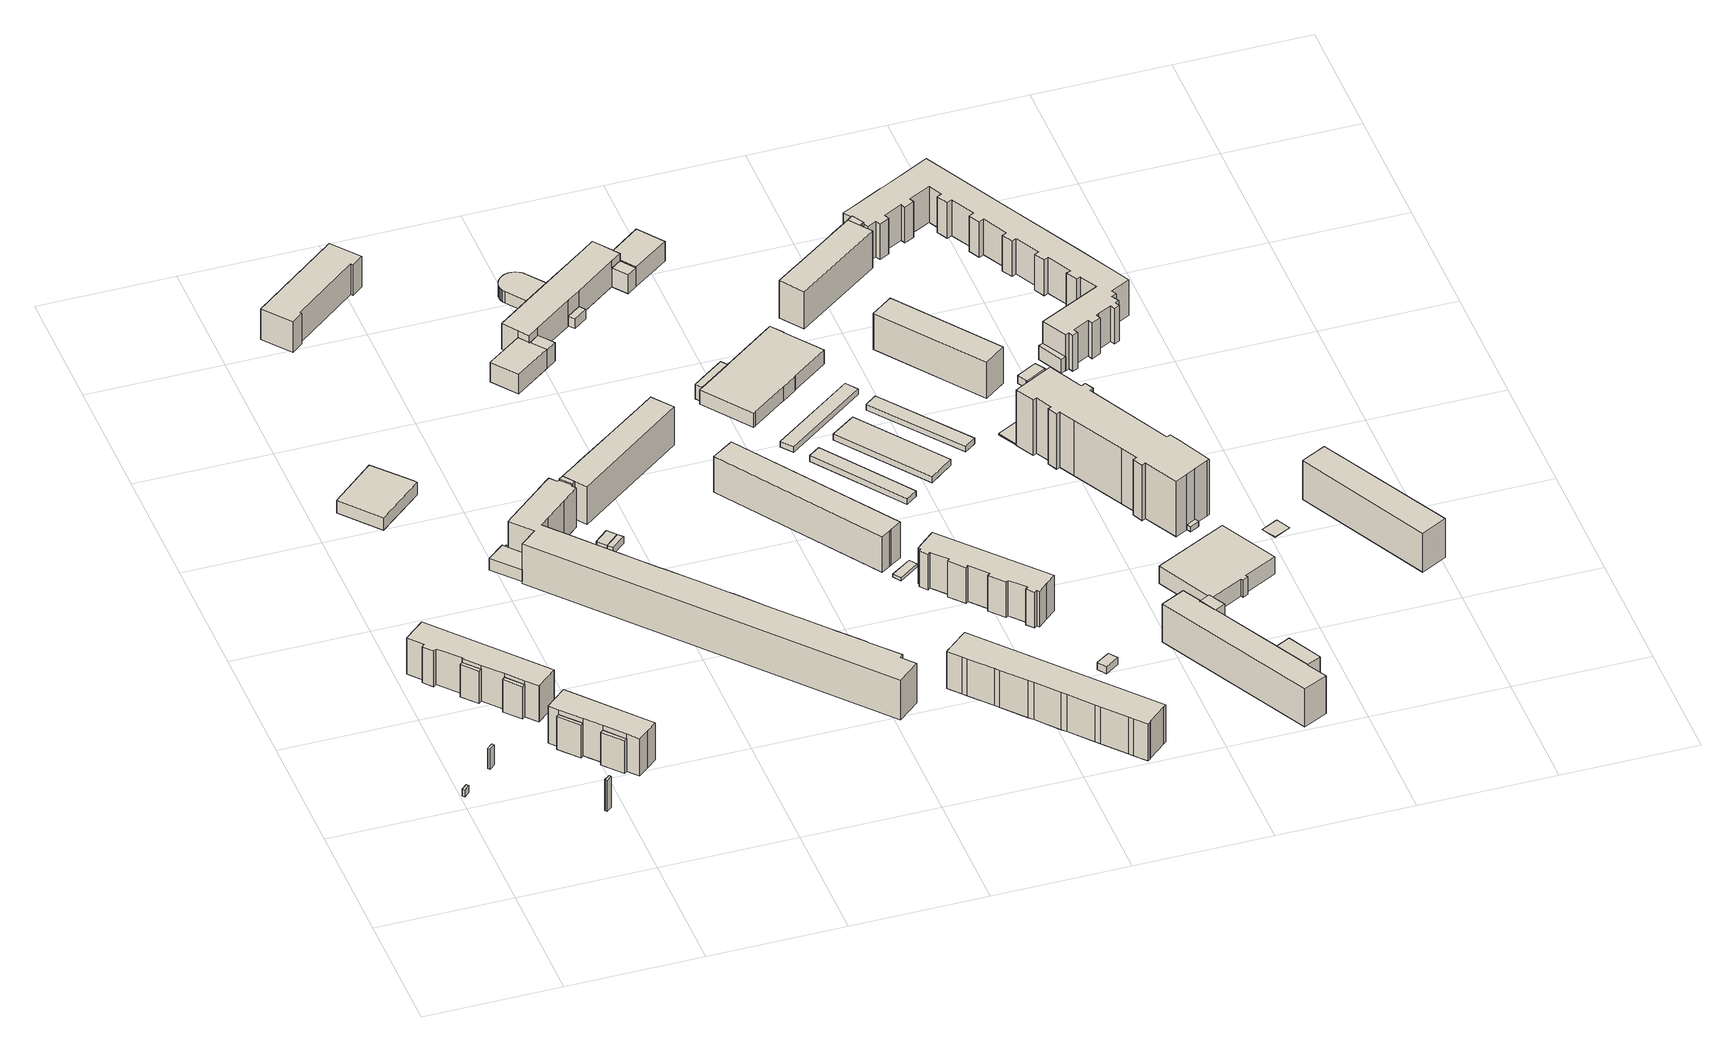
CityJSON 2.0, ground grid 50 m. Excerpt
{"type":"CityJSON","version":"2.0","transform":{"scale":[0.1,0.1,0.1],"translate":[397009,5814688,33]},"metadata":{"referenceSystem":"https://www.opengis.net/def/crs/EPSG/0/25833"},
"CityObjects":{
"building1":{"type":"Building","attributes":{"Gemeindeschluessel":"11000009","BezugspunktDach":"2200","function":"51009_1610","measuredHeight":3,"storeysAboveGround":0},"address":[{"country":"Germany","locality":"Berlin"}],"geometry":[{"type":"Solid","lod":"1","boundaries":[[[[0,1,2,3]],[[4,5,6,7]],[[4,7,3,2]],[[5,4,2,1]],[[6,5,1,0]],[[7,6,0,3]]]]}]},
"building2":{"type":"Building","attributes":{"Gemeindeschluessel":"11000009","BezugspunktDach":"2200","function":"51009_1610","measuredHeight":8.53,"storeysAboveGround":0},"address":[{"country":"Germany","locality":"Berlin"}],"geometry":[{"type":"Solid","lod":"1","boundaries":[[[[8,9,10,11]],[[12,13,14,15]],[[12,15,11,10]],[[13,12,10,9]],[[14,13,9,8]],[[15,14,8,11]]]]}]},
"building3":{"type":"Building","attributes":{"Gemeindeschluessel":"11000009","BezugspunktDach":"2200","function":"51009_1610","measuredHeight":13.07,"storeysAboveGround":0},"address":[{"country":"Germany","locality":"Berlin"}],"geometry":[{"type":"Solid","lod":"1","boundaries":[[[[16,17,18,19]],[[20,21,22,23]],[[20,23,19,18]],[[21,20,18,17]],[[22,21,17,16]],[[23,22,16,19]]]]}]},
"building4":{"type":"Building","attributes":{"Gemeindeschluessel":"11000009","function":"31001_1010"},"address":[{"country":"Germany","locality":"Berlin","thoroughfareNumber":"150, 152, 154","thoroughfareName":"Köpenicker Landstraße"}],"children":["building4-1","building4-2","building4-3"]},
"building4-1":{"type":"BuildingPart","attributes":{"BezugspunktDach":"2200","measuredHeight":17.78,"storeysAboveGround":4},"parents":["building4"],"geometry":[{"type":"MultiSurface","lod":"1","boundaries":[[[24,25,26,27,28,29,30,31,32,33,34,35,36,37]],[[38,39,40,41,42,43,44,45,46,47,48,49,50,51]],[[38,51,37,36]],[[39,38,36,35]],[[40,39,35,34]],[[41,40,34,33]],[[42,41,33,32]],[[52,53,42,32,31]],[[44,43,31,30]],[[54,55,44,30,29]],[[46,45,29,28]],[[47,46,28,27]],[[48,47,27,26]],[[49,48,26,25]],[[50,49,25,24]],[[51,50,24,37]],[[43,42,53,52]],[[56,45,44,55,54]]]}]},
"building4-2":{"type":"BuildingPart","attributes":{"BezugspunktDach":"2200","measuredHeight":13.65,"storeysAboveGround":4},"parents":["building4"],"geometry":[{"type":"MultiSurface","lod":"1","boundaries":[[[57,55,54,58]],[[45,44,59,60]],[[45,60,58,54]],[[59,44,55,57]],[[60,59,57,58]],[[44,45,54,55,61]]]}]},
"building4-3":{"type":"BuildingPart","attributes":{"BezugspunktDach":"2200","measuredHeight":13.78,"storeysAboveGround":4},"parents":["building4"],"geometry":[{"type":"Solid","lod":"1","boundaries":[[[[62,53,52,63]],[[43,42,64,65]],[[43,65,63,52]],[[64,42,53,62]],[[65,64,62,63]],[[42,43,52,53]]]]}]},
"building5":{"type":"Building","attributes":{"Gemeindeschluessel":"11000009","function":"31001_1010"},"address":[{"country":"Germany","locality":"Berlin","thoroughfareNumber":"156, 158","thoroughfareName":"Köpenicker Landstraße"}],"children":["building5-1","building5-2","building5-3"]},
"building5-1":{"type":"BuildingPart","attributes":{"BezugspunktDach":"2200","measuredHeight":17.79,"storeysAboveGround":4},"parents":["building5"],"geometry":[{"type":"Solid","lod":"1","boundaries":[[[[66,67,68,69,70,71,72,73,74]],[[75,76,77,78,79,80,81,82,83]],[[75,83,74,73]],[[76,75,73,72]],[[77,76,72,71]],[[78,77,71,70]],[[79,78,70,69]],[[80,84,85,79,69,68]],[[81,80,68,67]],[[82,86,87,81,67,66]],[[83,82,66,74]],[[79,85,84,80]],[[81,87,86,82]]]]}]},
"building5-2":{"type":"BuildingPart","attributes":{"BezugspunktDach":"2200","measuredHeight":13.88,"storeysAboveGround":4},"parents":["building5"],"geometry":[{"type":"Solid","lod":"1","boundaries":[[[[88,85,84,89]],[[80,79,90,91]],[[80,91,89,84]],[[90,79,85,88]],[[91,90,88,89]],[[79,80,84,85]]]]}]},
"building5-3":{"type":"BuildingPart","attributes":{"BezugspunktDach":"2200","measuredHeight":13.88,"storeysAboveGround":4},"parents":["building5"],"geometry":[{"type":"Solid","lod":"1","boundaries":[[[[92,87,86,93]],[[82,81,94,95]],[[82,95,93,86]],[[94,81,87,92]],[[95,94,92,93]],[[81,82,86,87]]]]}]},
"building6":{"type":"Building","attributes":{"Gemeindeschluessel":"11000009","BezugspunktDach":"2200","function":"31001_2050","measuredHeight":5.26,"storeysAboveGround":1},"address":[{"country":"Germany","locality":"Berlin","thoroughfareNumber":"14","thoroughfareName":"Eichbuschallee"},{"country":"Germany","locality":"Berlin","thoroughfareNumber":"149","thoroughfareName":"Köpenicker Landstraße"}],"geometry":[{"type":"Solid","lod":"1","boundaries":[[[[96,97,98,99,100]],[[101,102,103,104,105]],[[101,105,100,99]],[[102,101,99,98]],[[103,102,98,97]],[[104,103,97,96]],[[105,104,96,100]]]]}]},
"building7":{"type":"Building","attributes":{"Gemeindeschluessel":"11000009","BezugspunktDach":"2200","function":"31001_2000","measuredHeight":4.85,"storeysAboveGround":1},"address":[{"country":"Germany","locality":"Berlin","thoroughfareNumber":"151","thoroughfareName":"Köpenicker Landstraße"}],"geometry":[{"type":"Solid","lod":"1","boundaries":[[[[106,107,108,109,110]],[[111,112,113,114,115]],[[111,115,110,109]],[[112,111,109,108]],[[113,112,108,107]],[[114,113,107,106]],[[115,114,106,110]]]]}]},
"building8":{"type":"Building","attributes":{"Gemeindeschluessel":"11000009","BezugspunktDach":"2200","function":"51009_1610","measuredHeight":2.7,"storeysAboveGround":0},"address":[{"country":"Germany","locality":"Berlin"}],"geometry":[{"type":"Solid","lod":"1","boundaries":[[[[116,117,118,119,120]],[[121,122,123,124,125]],[[121,125,120,119]],[[122,121,119,118]],[[123,122,118,117]],[[124,123,117,116]],[[125,124,116,120]]]]}]},
"building9":{"type":"Building","attributes":{"Gemeindeschluessel":"11000009","BezugspunktDach":"2200","function":"31001_1010","measuredHeight":12.99,"storeysAboveGround":4},"address":[{"country":"Germany","locality":"Berlin","thoroughfareNumber":"2, 4","thoroughfareName":"Platanenweg"}],"geometry":[{"type":"Solid","lod":"1","boundaries":[[[[126,127,128,129,130,131,132,133]],[[134,135,136,137,138,139,140,141]],[[134,141,133,132]],[[135,134,132,131]],[[136,135,131,130]],[[137,136,130,129]],[[138,137,129,128]],[[139,138,128,127]],[[140,139,127,126]],[[141,140,126,133]]]]}]},
"building10":{"type":"Building","attributes":{"Gemeindeschluessel":"11000009","BezugspunktDach":"2200","function":"51009_1610","measuredHeight":16,"storeysAboveGround":0},"address":[{"country":"Germany","locality":"Berlin"}],"geometry":[{"type":"Solid","lod":"1","boundaries":[[[[142,143,144,145,146,147]],[[148,149,150,151,152,153]],[[148,153,147,146]],[[149,148,146,145]],[[150,149,145,144]],[[151,150,144,143]],[[152,151,143,142]],[[153,152,142,147]]]]}]},
"building11":{"type":"Building","attributes":{"Gemeindeschluessel":"11000009","BezugspunktDach":"2200","function":"31001_2523","measuredHeight":2.84,"storeysAboveGround":1},"address":[{"country":"Germany","locality":"Berlin","thoroughfareNumber":"13 (1)","thoroughfareName":"Eichbuschallee"}],"geometry":[{"type":"Solid","lod":"1","boundaries":[[[[154,155,156,157]],[[158,159,160,161]],[[158,161,157,156]],[[159,158,156,155]],[[160,159,155,154]],[[161,160,154,157]]]]}]},
"building12":{"type":"Building","attributes":{"Gemeindeschluessel":"11000009","BezugspunktDach":"2200","function":"31001_2000","measuredHeight":2.84,"storeysAboveGround":1},"address":[{"country":"Germany","locality":"Berlin","thoroughfareNumber":"13 (2)","thoroughfareName":"Eichbuschallee"}],"geometry":[{"type":"Solid","lod":"1","boundaries":[[[[162,163,155,154]],[[159,164,165,160]],[[159,160,154,155]],[[164,159,155,163]],[[165,164,163,162]],[[160,165,162,154]]]]}]},
"building13":{"type":"Building","attributes":{"Gemeindeschluessel":"11000009","BezugspunktDach":"2200","function":"31001_1010","measuredHeight":16.8,"storeysAboveGround":4},"address":[{"country":"Germany","locality":"Berlin","thoroughfareNumber":"13, 15","thoroughfareName":"Eichbuschallee"},{"country":"Germany","locality":"Berlin","thoroughfareNumber":"153, 155, 157, 159, 161, 163, 165, 167, 169, 171, 173","thoroughfareName":"Köpenicker Landstraße"}],"geometry":[{"type":"Solid","lod":"1","boundaries":[[[[166,167,168,169,170,171,172,173,174,175,176,177,178,179,180,181,182,183,184,185,186,187,188,189,190,191,192,193,194,195,196,197,198,199,200,201,202,203,204,205]],[[206,207,208,209,210,211,212,213,214,215,216,217,218,219,220,221,222,223,224,225,226,227,228,229,230,231,232,233,234,235,236,237,238,239,240,241,242,243,244,245]],[[206,245,205,204]],[[207,206,204,203]],[[208,207,203,202]],[[209,208,202,201]],[[210,209,201,200]],[[211,210,200,199]],[[212,211,199,198]],[[213,212,198,197]],[[214,213,197,196]],[[215,214,196,195]],[[216,215,195,194]],[[217,216,194,193]],[[218,217,193,192]],[[219,218,192,191]],[[220,219,191,190]],[[221,220,190,189]],[[222,221,189,188]],[[223,222,188,187]],[[224,223,187,186]],[[225,224,186,185]],[[226,225,185,184]],[[227,226,184,183]],[[228,227,183,182]],[[229,228,182,181]],[[230,229,181,180]],[[231,230,180,179]],[[232,231,179,178]],[[233,232,178,177]],[[234,233,177,176]],[[235,234,176,175]],[[236,235,175,174]],[[237,236,174,173]],[[238,237,173,172]],[[239,238,172,171]],[[240,239,171,170]],[[241,240,170,169]],[[242,241,169,168]],[[243,242,168,167]],[[244,243,167,166]],[[245,244,166,205]]]]}]},
"building14":{"type":"Building","attributes":{"Gemeindeschluessel":"11000009","BezugspunktDach":"2200","function":"31001_1010","measuredHeight":16.06,"storeysAboveGround":4},"address":[{"country":"Germany","locality":"Berlin","thoroughfareNumber":"11G, 11H, 11I","thoroughfareName":"Eichbuschallee"}],"geometry":[{"type":"Solid","lod":"1","boundaries":[[[[145,144,143,246,247,248,249,250,251,252,253,254,146]],[[255,256,257,258,259,260,261,262,263,264,265,266,267]],[[255,267,146,254]],[[256,255,254,253]],[[257,256,253,252]],[[258,257,252,251]],[[259,258,251,250]],[[260,259,250,249]],[[261,260,249,248]],[[262,261,248,247]],[[263,262,247,246]],[[264,263,246,143]],[[265,264,143,144]],[[266,265,144,145]],[[267,266,145,146]]]]}]},
"building15":{"type":"Building","attributes":{"Gemeindeschluessel":"11000009","BezugspunktDach":"2200","function":"51009_1610","measuredHeight":4.11,"storeysAboveGround":0},"address":[{"country":"Germany","locality":"Berlin"}],"geometry":[{"type":"Solid","lod":"1","boundaries":[[[[268,269,270,271]],[[272,273,274,275]],[[272,275,271,270]],[[273,272,270,269]],[[274,273,269,268]],[[275,274,268,271]]]]}]},
"building16":{"type":"Building","attributes":{"Gemeindeschluessel":"11000009","BezugspunktDach":"2200","function":"31001_1010","measuredHeight":17.01,"storeysAboveGround":4},"address":[{"country":"Germany","locality":"Berlin","thoroughfareNumber":"11C, 11D, 11E, 11F","thoroughfareName":"Eichbuschallee"}],"geometry":[{"type":"Solid","lod":"1","boundaries":[[[[276,277,278,279,280,281,282,283]],[[284,285,286,287,288,289,290,291]],[[284,291,283,282]],[[285,284,282,281]],[[286,285,281,280]],[[287,286,280,279]],[[288,287,279,278]],[[289,288,278,277]],[[290,289,277,276]],[[291,290,276,283]]]]}]},
"building17":{"type":"Building","attributes":{"name":"Behindertenwohnheim","Gemeindeschluessel":"11000009","function":"31001_3050"},"address":[{"country":"Germany","locality":"Berlin","thoroughfareNumber":"8","thoroughfareName":"Eichbuschallee"}],"children":["building17-1","building17-2","building17-3","building17-4","building17-5","building17-6"]},
"building17-1":{"type":"BuildingPart","attributes":{"BezugspunktDach":"2200","measuredHeight":11.51,"storeysAboveGround":3},"parents":["building17"],"geometry":[{"type":"MultiSurface","lod":"1","boundaries":[[[292,293,294,295,296,297,298,299,300,301,302,303]],[[304,305,306,307,308,309,310,311,312,313,314,315]],[[304,315,303,302]],[[316,317,302,301]],[[306,305,301,300]],[[307,306,300,299]],[[318,319,307,308,307,299,298]],[[320,321,298,297]],[[309,308,322,308,309,323]],[[310,309,297,296]],[[311,310,296,295]],[[312,311,295,294]],[[324,325,294,293]],[[326,327,328,293,292]],[[315,314,292,303]],[[305,304,317,316]],[[308,307,319,318]],[[323,309,308,322,321,320]],[[313,312,325,324]],[[314,313,328,327,326]]]}]},
"building17-2":{"type":"BuildingPart","attributes":{"BezugspunktDach":"2200","measuredHeight":8.82,"storeysAboveGround":3},"parents":["building17"],"geometry":[{"type":"MultiSurface","lod":"1","boundaries":[[[329,330,331,327,332]],[[333,334,335,336,337]],[[333,337,332,327]],[[338,324,328,331]],[[333,314,313,339,334]],[[340,338,334,331,330]],[[336,335,330,329]],[[337,336,329,332]],[[327,328,313,314]],[[334,339,313,324,338]],[[335,334,338,340]]]}]},
"building17-3":{"type":"BuildingPart","attributes":{"BezugspunktDach":"2200","measuredHeight":7.96,"storeysAboveGround":3},"parents":["building17"],"geometry":[{"type":"MultiSurface","lod":"1","boundaries":[[[340,341,325,324]],[[342,343,335,339]],[[342,339,313,312]],[[343,342,325,341]],[[335,343,341,340]],[[312,313,324,325]],[[339,334,338,324,313]],[[335,340,338,334]]]}]},
"building17-4":{"type":"BuildingPart","attributes":{"BezugspunktDach":"2200","measuredHeight":8.77,"storeysAboveGround":3},"parents":["building17"],"geometry":[{"type":"MultiSurface","lod":"1","boundaries":[[[344,345,346,347,319]],[[348,349,350,351,307]],[[348,307,319,347]],[[349,348,347,346]],[[350,349,346,345]],[[352,353,345,344]],[[344,318,321,352]],[[351,350,353,352]],[[308,318,319,307]],[[351,352,321,308]]]}]},
"building17-5":{"type":"BuildingPart","attributes":{"BezugspunktDach":"2200","measuredHeight":4.95,"storeysAboveGround":3},"parents":["building17"],"geometry":[{"type":"MultiSurface","lod":"1","boundaries":[[[354,355,356,357,317,316,358,359,360,361,362,363,364,365,366,367,368,369,370,371,372,373,374,375,376]],[[377,378,379,380,381,382,383,384,385,386,387,388,389,390,391,392,393,394,395,396,397,398,399,400,401]],[[377,401,376,375]],[[378,377,375,374]],[[379,378,374,373]],[[380,379,373,372]],[[381,380,372,371]],[[382,381,371,370]],[[383,382,370,369]],[[384,383,369,368]],[[385,384,368,367]],[[386,385,367,366]],[[387,386,366,365]],[[388,387,365,364]],[[389,388,364,363]],[[390,389,363,362]],[[391,390,362,361]],[[392,391,361,360]],[[393,392,360,359]],[[394,393,359,358]],[[395,394,358,316]],[[396,395,305,304,402]],[[397,396,317,357]],[[398,397,357,356]],[[399,398,356,355]],[[400,399,355,354]],[[401,400,354,376]],[[402,304,305,316,317]]]}]},
"building17-6":{"type":"BuildingPart","attributes":{"BezugspunktDach":"2200","measuredHeight":7.89,"storeysAboveGround":3},"parents":["building17"],"geometry":[{"type":"MultiSurface","lod":"1","boundaries":[[[403,353,321,320]],[[308,350,404,309]],[[308,351,405]],[[404,350,353,403]],[[309,404,403,320]],[[308,309,320,321]],[[350,405,351,352,353]],[[352,351,308,321]]]}]},
"building18":{"type":"Building","attributes":{"Gemeindeschluessel":"11000009","BezugspunktDach":"2200","function":"31001_1010","measuredHeight":16.61,"storeysAboveGround":4},"address":[{"country":"Germany","locality":"Berlin","thoroughfareNumber":"175, 177, 179, 181, 183, 185","thoroughfareName":"Köpenicker Landstraße"}],"geometry":[{"type":"Solid","lod":"1","boundaries":[[[[406,407,408,409,410,411,412,413,414,415,416,417,418,419,420,421,422,423,424,425,426,427]],[[428,429,430,431,432,433,434,435,436,437,438,439,440,441,442,443,444,445,446,447,448,449]],[[428,449,427,426]],[[429,428,426,425]],[[430,429,425,424]],[[431,430,424,423]],[[432,431,423,422]],[[433,432,422,421]],[[434,433,421,420]],[[435,434,420,419]],[[436,435,419,418]],[[437,436,418,417]],[[438,437,417,416]],[[439,438,416,415]],[[440,439,415,414]],[[441,440,414,413]],[[442,441,413,412]],[[443,442,412,411]],[[444,443,411,410]],[[445,444,410,409]],[[446,445,409,408]],[[447,446,408,407]],[[448,447,407,406]],[[449,448,406,427]]]]}]},
"building19":{"type":"Building","attributes":{"Gemeindeschluessel":"11000009","BezugspunktDach":"2200","function":"31001_2000","measuredHeight":1.21,"storeysAboveGround":1},"address":[{"country":"Germany","locality":"Berlin","thoroughfareNumber":"11 (1)","thoroughfareName":"Eichbuschallee"}],"geometry":[{"type":"Solid","lod":"1","boundaries":[[[[450,451,452,453]],[[454,455,456,457]],[[454,457,453,452]],[[455,454,452,451]],[[456,455,451,450]],[[457,456,450,453]]]]}]},
"building20":{"type":"Building","attributes":{"Gemeindeschluessel":"11000009","BezugspunktDach":"2200","function":"51009_1610","measuredHeight":7.52,"storeysAboveGround":0},"address":[{"country":"Germany","locality":"Berlin"}],"geometry":[{"type":"Solid","lod":"1","boundaries":[[[[458,459,460,461,462]],[[463,464,465,466,467]],[[463,467,462,461]],[[464,463,461,460]],[[465,464,460,459]],[[466,465,459,458]],[[467,466,458,462]]]]}]},
"building21":{"type":"Building","attributes":{"Gemeindeschluessel":"11000009","BezugspunktDach":"2200","function":"31001_1010","measuredHeight":17.64,"storeysAboveGround":4},"address":[{"country":"Germany","locality":"Berlin","thoroughfareNumber":"11, 11A, 11B","thoroughfareName":"Eichbuschallee"}],"geometry":[{"type":"Solid","lod":"1","boundaries":[[[[468,469,470,471,472,473,474,475,476,477,478,479,480,481,482,483,484,485,486,487,488,489]],[[490,491,492,493,494,495,496,497,498,499,500,501,502,503,504,505,506,507,508,509,510,511]],[[490,511,489,488]],[[491,490,488,487]],[[492,491,487,486]],[[493,492,486,485]],[[494,493,485,484]],[[495,494,484,483]],[[496,495,483,482]],[[497,496,482,481]],[[498,497,481,480]],[[499,498,480,479]],[[500,499,479,478]],[[501,500,478,477]],[[502,501,477,476]],[[503,502,476,475]],[[504,503,475,474]],[[505,504,474,473]],[[506,505,473,472]],[[507,506,472,471]],[[508,507,471,470]],[[509,508,470,469]],[[510,509,469,468]],[[511,510,468,489]]]]}]},
"building22":{"type":"Building","attributes":{"Gemeindeschluessel":"11000009","BezugspunktDach":"2200","function":"31001_2463","measuredHeight":2.44,"storeysAboveGround":1},"address":[{"country":"Germany","locality":"Berlin","thoroughfareNumber":"9A (1)","thoroughfareName":"Eichbuschallee"}],"geometry":[{"type":"Solid","lod":"1","boundaries":[[[[512,513,514,515]],[[516,517,518,519]],[[516,519,515,514]],[[517,516,514,513]],[[518,517,513,512]],[[519,518,512,515]]]]}]},
"building23":{"type":"Building","attributes":{"Gemeindeschluessel":"11000009","BezugspunktDach":"2200","function":"31001_2052","measuredHeight":7.44,"storeysAboveGround":1},"address":[{"country":"Germany","locality":"Berlin","thoroughfareNumber":"9","thoroughfareName":"Eichbuschallee"}],"geometry":[{"type":"Solid","lod":"1","boundaries":[[[[520,521,522,523,524,525,526,527,528,529,530,531,459,458,532]],[[533,534,535,536,537,538,539,540,541,542,543,544,545,546,547]],[[533,547,532,458]],[[534,533,458,459]],[[535,534,459,531]],[[536,535,531,530]],[[537,536,530,529]],[[538,537,529,528]],[[539,538,528,527]],[[540,539,527,526]],[[541,540,526,525]],[[542,541,525,524]],[[543,542,524,523]],[[544,543,523,522]],[[545,544,522,521]],[[546,545,521,520]],[[547,546,520,532]]]]}]},
"building24":{"type":"Building","attributes":{"Gemeindeschluessel":"11000009","BezugspunktDach":"2200","function":"31001_2463","measuredHeight":2.32,"storeysAboveGround":1},"address":[{"country":"Germany","locality":"Berlin","thoroughfareNumber":"9A (3)","thoroughfareName":"Eichbuschallee"}],"geometry":[{"type":"Solid","lod":"1","boundaries":[[[[548,549,550,551]],[[552,553,554,555]],[[552,555,551,550]],[[553,552,550,549]],[[554,553,549,548]],[[555,554,548,551]]]]}]},
"building25":{"type":"Building","attributes":{"Gemeindeschluessel":"11000009","BezugspunktDach":"2200","function":"31001_2000","measuredHeight":3.46,"storeysAboveGround":1},"address":[{"country":"Germany","locality":"Berlin","thoroughfareNumber":"185A (3)","thoroughfareName":"Köpenicker Landstraße"}],"geometry":[{"type":"Solid","lod":"1","boundaries":[[[[556,557,558,559,560]],[[561,562,563,564,565]],[[561,565,560,559]],[[562,561,559,558]],[[563,562,558,557]],[[564,563,557,556]],[[565,564,556,560]]]]}]},
"building26":{"type":"Building","attributes":{"Gemeindeschluessel":"11000009","BezugspunktDach":"2200","function":"31001_2463","measuredHeight":2.48,"storeysAboveGround":1},"address":[{"country":"Germany","locality":"Berlin","thoroughfareNumber":"9A","thoroughfareName":"Eichbuschallee"}],"geometry":[{"type":"Solid","lod":"1","boundaries":[[[[566,567,568,569]],[[570,571,572,573]],[[570,573,569,568]],[[571,570,568,567]],[[572,571,567,566]],[[573,572,566,569]]]]}]},
"building27":{"type":"Building","attributes":{"Gemeindeschluessel":"11000009","BezugspunktDach":"2200","function":"31001_2463","measuredHeight":2.4,"storeysAboveGround":1},"address":[{"country":"Germany","locality":"Berlin","thoroughfareNumber":"9A (2)","thoroughfareName":"Eichbuschallee"}],"geometry":[{"type":"Solid","lod":"1","boundaries":[[[[574,575,576,577]],[[578,579,580,581]],[[578,581,577,576]],[[579,578,576,575]],[[580,579,575,574]],[[581,580,574,577]]]]}]},
"building28":{"type":"Building","attributes":{"name":"Schule am Wildgarten","Gemeindeschluessel":"11000009","function":"31001_3021"},"address":[{"country":"Germany","locality":"Berlin","thoroughfareNumber":"185A","thoroughfareName":"Köpenicker Landstraße"}],"children":["building28-1","building28-2","building28-3"]},
"building28-1":{"type":"BuildingPart","attributes":{"BezugspunktDach":"2200","measuredHeight":16.02,"storeysAboveGround":4},"parents":["building28"],"geometry":[{"type":"MultiSurface","lod":"1","boundaries":[[[582,583,584,585,586,587,588,589,590,591,592]],[[593,594,595,596,597,598,599,600,601,602,603]],[[593,603,592,591]],[[594,593,591,590]],[[604,605,594,590,589]],[[596,606,607,604,608,589,588]],[[609,606,588,587]],[[598,597,587,586]],[[600,599,585,584]],[[601,600,584,583]],[[602,601,583,582]],[[603,602,582,592]],[[595,594,605,604]],[[610,607,606,596]],[[595,608,604,607,610]],[[611,597,596,606,609]],[[599,598,586,585]]]}]},
"building28-2":{"type":"BuildingPart","attributes":{"BezugspunktDach":"2200","measuredHeight":16.05,"storeysAboveGround":4},"parents":["building28"],"geometry":[{"type":"Solid","lod":"1","boundaries":[[[[585,612,613,586]],[[614,615,599,598]],[[614,598,586,613]],[[615,614,613,612]],[[599,615,612,585]],[[598,599,585,586]]]]}]},
"building28-3":{"type":"BuildingPart","attributes":{"BezugspunktDach":"2200","measuredHeight":17.47,"storeysAboveGround":4},"parents":["building28"],"geometry":[{"type":"MultiSurface","lod":"1","boundaries":[[[607,606,609,616,617,618,605,604]],[[594,619,620,621,597,596,610,595]],[[619,594,605,618]],[[620,619,618,617]],[[621,620,617,616]],[[597,621,616,609]],[[622,594,595,604,605]],[[606,596,597,609]],[[610,596,606,607]],[[595,610,607,604,623]]]}]},
"building29":{"type":"Building","attributes":{"Gemeindeschluessel":"11000009","function":"31001_1010"},"address":[{"country":"Germany","locality":"Berlin","thoroughfareNumber":"7, 7A","thoroughfareName":"Eichbuschallee"}],"children":["building29-1","building29-2"]},
"building29-1":{"type":"BuildingPart","attributes":{"BezugspunktDach":"2200","measuredHeight":15.9,"storeysAboveGround":4},"parents":["building29"],"geometry":[{"type":"Solid","lod":"1","boundaries":[[[[624,625,626,627,628,629,630,631,632]],[[633,634,635,636,637,638,639,640,641]],[[633,641,632,631]],[[634,633,631,630]],[[635,634,630,629]],[[636,635,629,628]],[[637,636,628,627]],[[639,638,626,625]],[[640,639,625,624]],[[641,640,624,632]],[[637,627,626,638]]]]}]},
"building29-2":{"type":"BuildingPart","attributes":{"BezugspunktDach":"2200","measuredHeight":15.9,"storeysAboveGround":4},"parents":["building29"],"geometry":[{"type":"Solid","lod":"1","boundaries":[[[[626,642,643,644,645,627]],[[646,647,648,649,638,637]],[[646,637,627,645]],[[647,646,645,644]],[[648,647,644,643]],[[649,648,643,642]],[[638,649,642,626]],[[638,626,627,637]]]]}]},
"building30":{"type":"Building","attributes":{"Gemeindeschluessel":"11000009","BezugspunktDach":"2200","function":"31001_1010","measuredHeight":17.21,"storeysAboveGround":4},"address":[{"country":"Germany","locality":"Berlin","thoroughfareNumber":"7B, 7C, 7D","thoroughfareName":"Eichbuschallee"}],"geometry":[{"type":"Solid","lod":"1","boundaries":[[[[650,651,652,653,654]],[[655,656,657,658,659]],[[655,659,654,653]],[[656,655,653,652]],[[657,656,652,651]],[[658,657,651,650]],[[659,658,650,654]]]]}]},
"building31":{"type":"Building","attributes":{"Gemeindeschluessel":"11000009","BezugspunktDach":"2200","function":"31001_3021","measuredHeight":7.4,"storeysAboveGround":1},"address":[{"country":"Germany","locality":"Berlin","thoroughfareNumber":"185A (1)","thoroughfareName":"Köpenicker Landstraße"}],"geometry":[{"type":"Solid","lod":"1","boundaries":[[[[660,661,662,663,664,665,666,667]],[[668,669,670,671,672,673,674,675]],[[668,675,667,666]],[[669,668,666,665]],[[670,669,665,664]],[[671,670,664,663]],[[672,671,663,662]],[[673,672,662,661]],[[674,673,661,660]],[[675,674,660,667]]]]}]},
"building32":{"type":"Building","attributes":{"Gemeindeschluessel":"11000009","function":"31001_3063"},"address":[{"country":"Germany","locality":"Berlin","thoroughfareNumber":"142","thoroughfareName":"Neue Krugallee"}],"children":["building32-1","building32-2"]},
"building32-1":{"type":"BuildingPart","attributes":{"BezugspunktDach":"2200","measuredHeight":23.61,"storeysAboveGround":8},"parents":["building32"],"geometry":[{"type":"MultiSurface","lod":"1","boundaries":[[[676,677,678,679,680,681,682,683,684,685,686,687,688,689,690,691,692,693,694,695,696,697,698,699,700,701,702]],[[703,704,705,706,707,708,709,710,711,712,713,714,715,716,717,718,719,720,721,722,723,724,725,726,727,728,729]],[[703,729,702,701],[730,731,732,733]],[[734,732,701,700]],[[704,703,731,735,736]],[[705,704,700,699]],[[706,705,699,698]],[[707,706,698,697]],[[708,707,697,696]],[[709,708,696,695]],[[710,709,695,694]],[[711,710,694,693]],[[712,711,693,692]],[[713,712,692,691]],[[714,713,691,690]],[[715,714,690,689]],[[716,715,689,688]],[[717,716,688,687]],[[718,717,687,686]],[[719,718,686,685]],[[720,719,685,684]],[[721,720,684,683]],[[722,721,683,682]],[[723,722,682,681]],[[724,723,681,680]],[[725,724,680,679]],[[726,725,679,678]],[[727,726,678,677]],[[728,727,677,676]],[[729,728,676,702]],[[732,731,730,733]],[[736,735,731,732,734]]]}]},
"building32-2":{"type":"BuildingPart","attributes":{"BezugspunktDach":"2200","measuredHeight":1.01,"storeysAboveGround":8},"parents":["building32"],"geometry":[{"type":"Solid","lod":"1","boundaries":[[[[733,732,734,737,738,739]],[[740,741,735,731,730,742]],[[740,742,739,738]],[[741,740,738,737]],[[735,741,737,734]],[[742,730,733,739]],[[731,735,734,732]],[[731,732,733,730]]]]}]},
"building33":{"type":"Building","attributes":{"Gemeindeschluessel":"11000009","BezugspunktDach":"2200","function":"51009_1610","measuredHeight":2.16,"storeysAboveGround":0},"address":[{"country":"Germany","locality":"Berlin"}],"geometry":[{"type":"Solid","lod":"1","boundaries":[[[[743,744,745,746]],[[747,748,749,750]],[[747,750,746,745]],[[748,747,745,744]],[[749,748,744,743]],[[750,749,743,746]]]]}]},
"building34":{"type":"Building","attributes":{"Gemeindeschluessel":"11000009","BezugspunktDach":"2200","function":"31001_2523","measuredHeight":3.39,"storeysAboveGround":1},"address":[{"country":"Germany","locality":"Berlin","thoroughfareNumber":"7B (1)","thoroughfareName":"Eichbuschallee"}],"geometry":[{"type":"Solid","lod":"1","boundaries":[[[[751,752,753,754,755]],[[756,757,758,759,760]],[[756,760,755,754]],[[757,756,754,753]],[[758,757,753,752]],[[759,758,752,751]],[[760,759,751,755]]]]}]},
"building35":{"type":"Building","attributes":{"Gemeindeschluessel":"11000009","BezugspunktDach":"2200","function":"31001_2143","measuredHeight":5.84,"storeysAboveGround":1},"address":[{"country":"Germany","locality":"Berlin","thoroughfareNumber":"1 (1)","thoroughfareName":"Eichbuschallee"}],"geometry":[{"type":"Solid","lod":"1","boundaries":[[[[761,762,763,764]],[[765,766,767,768]],[[765,768,764,763]],[[766,765,763,762]],[[767,766,762,761]],[[768,767,761,764]]]]}]},
"building36":{"type":"Building","attributes":{"Gemeindeschluessel":"11000009","BezugspunktDach":"2200","function":"31001_1010","measuredHeight":15.19,"storeysAboveGround":4},"address":[{"country":"Germany","locality":"Berlin","thoroughfareNumber":"1, 3, 5","thoroughfareName":"Eichbuschallee"},{"country":"Germany","locality":"Berlin","thoroughfareNumber":"128, 130, 132, 134, 136, 138, 140","thoroughfareName":"Neue Krugallee"}],"geometry":[{"type":"Solid","lod":"1","boundaries":[[[[769,770,771,772,773,774,775,776,777,778,779,780,781,782,783,784,785,786,787,788,789,790,791,792,793,794,795,796,797,798,799,800,801,802,803,804,805,806,807,808,809,810,811,812,813,814,815,816,817,818,819,820,821,822,823,824,825,826,827,828,829,830,831,832,833]],[[834,835,836,837,838,839,840,841,842,843,844,845,846,847,848,849,850,851,852,853,854,855,856,857,858,859,860,861,862,863,864,865,866,867,868,869,870,871,872,873,874,875,876,877,878,879,880,881,882,883,884,885,886,887,888,889,890,891,892,893,894,895,648,647,896]],[[834,896,833,832]],[[835,834,832,831]],[[836,835,831,830]],[[837,836,830,829]],[[838,837,829,828]],[[839,838,828,827]],[[840,839,827,826]],[[841,840,826,825]],[[842,841,825,824]],[[843,842,824,823]],[[844,843,823,822]],[[845,844,822,821]],[[846,845,821,820]],[[847,846,820,819]],[[848,847,819,818]],[[849,848,818,817]],[[850,849,817,816]],[[851,850,816,815]],[[852,851,815,814]],[[853,852,814,813]],[[854,853,813,812]],[[855,854,812,811]],[[856,855,811,810]],[[857,856,810,809]],[[858,857,809,808]],[[859,858,808,807]],[[860,859,807,806]],[[861,860,806,805]],[[862,861,805,804]],[[863,862,804,803]],[[864,863,803,802]],[[865,864,802,801]],[[866,865,801,800]],[[867,866,800,799]],[[868,867,799,798]],[[869,868,798,797]],[[870,869,797,796]],[[871,870,796,795]],[[872,871,795,794]],[[873,872,794,793]],[[874,873,793,792]],[[875,874,792,791]],[[876,875,791,790]],[[877,876,790,789]],[[878,877,789,788]],[[879,878,788,787]],[[880,879,787,786]],[[881,880,786,785]],[[882,881,785,784]],[[883,882,784,783]],[[884,883,783,782]],[[885,884,782,781]],[[886,885,781,780]],[[887,886,780,779]],[[888,887,779,778]],[[889,888,778,777]],[[890,889,777,776]],[[891,890,776,775]],[[892,891,775,774]],[[893,892,774,773]],[[894,893,773,772]],[[895,894,772,771]],[[648,895,771,770]],[[647,648,770,769]],[[896,647,769,833]]]]}]},
"building37":{"type":"Building","attributes":{"Gemeindeschluessel":"11000009","BezugspunktDach":"2200","function":"31001_2000","measuredHeight":0.12,"storeysAboveGround":1},"address":[{"country":"Germany","locality":"Berlin","thoroughfareNumber":"185A (2)","thoroughfareName":"Köpenicker Landstraße"}],"geometry":[{"type":"Solid","lod":"1","boundaries":[[[[897,898,899,900]],[[901,902,903,904]],[[901,904,900,899]],[[902,901,899,898]],[[903,902,898,897]],[[904,903,897,900]]]]}]},
"building38":{"type":"Building","attributes":{"Gemeindeschluessel":"11000009","BezugspunktDach":"2200","function":"31001_1010","measuredHeight":18.67,"storeysAboveGround":4},"address":[{"country":"Germany","locality":"Berlin","thoroughfareNumber":"146, 148, 150","thoroughfareName":"Neue Krugallee"}],"geometry":[{"type":"Solid","lod":"1","boundaries":[[[[905,906,907,908]],[[909,910,911,912]],[[909,912,908,907]],[[910,909,907,906]],[[911,910,906,905]],[[912,911,905,908]]]]}]}
},
"vertices":[
[9,547,48],[28,564,48],[22,572,48],[2,555,48],[22,572,18],[28,564,18],[9,547,18],[2,555,18],
[136,659,104],[156,676,104],[149,683,104],[129,666,104],[149,683,18],[156,676,18],[136,659,18],[129,666,18],
[432,318,151],[452,335,151],[446,343,151],[426,326,151],[446,343,20],[452,335,20],[432,318,20],[426,326,20],
[80,1178,171],[70,1169,171],[99,1135,171],[110,1144,171],[178,1068,171],[176,1067,171],[225,1012,171],[284,945,171],[335,886,171],[371,845,171],[373,847,171],[446,911,171],[112,1295,171],[36,1230,171],[112,1295,18],[446,911,18],[373,847,18],[371,845,18],[335,886,18],[284,945,18],[225,1012,18],[176,1067,18],[178,1068,18],[110,1144,18],[99,1135,18],[70,1169,18],[80,1178,18],[36,1230,18],[284,945,156],[335,886,156],[176,1067,155],[225,1012,155],[176,1067,91],
[214,1002,155],[165,1057,155],[214,1002,18],[165,1057,18],[225,1012,44],
[324,877,156],[273,935,156],[324,877,18],[273,935,18],
[390,699,176],[452,629,176],[503,572,176],[563,503,176],[596,465,176],[634,497,176],[672,529,176],[440,796,176],[364,730,176],[440,796,17],[672,529,17],[634,497,17],[596,465,17],[563,503,17],[503,572,17],[452,629,17],[390,699,17],[364,730,17],[503,572,156],[563,503,156],[390,699,156],[452,629,156],
[553,494,156],[492,563,156],[553,494,17],[492,563,17],
[442,619,156],[380,690,156],[442,619,17],[380,690,17],
[208,1975,75],[375,2118,75],[365,2131,75],[253,2256,75],[90,2113,75],[253,2256,22],[365,2131,22],[375,2118,22],[208,1975,22],[90,2113,22],
[558,1572,67],[620,1624,67],[554,1702,67],[539,1719,67],[474,1666,67],[539,1719,18],[554,1702,18],[620,1624,18],[558,1572,18],[474,1666,18],
[554,1702,51],[573,1719,51],[558,1734,51],[544,1723,51],[539,1719,51],[544,1723,24],[558,1734,24],[573,1719,24],[554,1702,24],[539,1719,24],
[231,2974,147],[272,3009,147],[268,3015,147],[511,3206,147],[517,3198,147],[559,3232,147],[479,3333,147],[150,3075,147],[479,3333,17],[559,3232,17],[517,3198,17],[511,3206,17],[268,3015,17],[272,3009,17],[231,2974,17],[150,3075,17],
[820,1816,182],[830,1827,182],[803,1863,182],[802,1862,182],[800,1866,182],[785,1856,182],[800,1866,22],[802,1862,22],[803,1863,22],[830,1827,22],[820,1816,22],[785,1856,22],
[878,1633,44],[929,1677,44],[901,1708,44],[851,1664,44],[901,1708,15],[929,1677,15],[878,1633,15],[851,1664,15],
[894,1615,44],[945,1659,44],[945,1659,15],[894,1615,15],
[620,1624,178],[558,1572,178],[1517,477,178],[1597,546,178],[1555,595,178],[1568,606,178],[1560,615,178],[1483,702,178],[1473,715,178],[1397,799,178],[1385,814,178],[1309,901,178],[1297,914,178],[1222,999,178],[1209,1014,178],[1138,1096,178],[1125,1110,178],[1049,1198,178],[1037,1211,178],[963,1293,178],[950,1306,178],[876,1392,178],[863,1406,178],[788,1492,178],[775,1507,178],[702,1591,178],[688,1606,178],[652,1647,178],[685,1676,178],[765,1745,178],[825,1798,178],[814,1811,178],[820,1816,178],[785,1856,178],[778,1850,178],[755,1876,178],[711,1838,178],[695,1824,178],[573,1719,178],[554,1702,178],[573,1719,10],[695,1824,10],[711,1838,10],[755,1876,10],[778,1850,10],[785,1856,10],[820,1816,10],[814,1811,10],[825,1798,10],[765,1745,10],[685,1676,10],[652,1647,10],[688,1606,10],[702,1591,10],[775,1507,10],[788,1492,10],[863,1406,10],[876,1392,10],[950,1306,10],[963,1293,10],[1037,1211,10],[1049,1198,10],[1125,1110,10],[1138,1096,10],[1209,1014,10],[1222,999,10],[1297,914,10],[1309,901,10],[1385,814,10],[1397,799,10],[1473,715,10],[1483,702,10],[1560,615,10],[1568,606,10],[1555,595,10],[1597,546,10],[1517,477,10],[558,1572,10],[620,1624,10],[554,1702,10],
[860,1786,182],[1272,2096,182],[1214,2171,182],[1153,2126,182],[1136,2113,182],[1017,2026,182],[1000,2013,182],[880,1925,182],[863,1912,182],[863,1912,21],[880,1925,21],[1000,2013,21],[1017,2026,21],[1136,2113,21],[1153,2126,21],[1214,2171,21],[1272,2096,21],[860,1786,21],[830,1827,21],[803,1863,21],[802,1862,21],[800,1866,21],
[1156,2783,67],[1206,2819,67],[1190,2841,67],[1139,2803,67],[1190,2841,26],[1206,2819,26],[1156,2783,26],[1139,2803,26],
[1710,1234,168],[1744,1257,168],[1751,1262,168],[1792,1289,168],[1397,1875,168],[1357,1848,168],[1350,1843,168],[1316,1821,168],[1350,1843,16],[1357,1848,16],[1397,1875,16],[1792,1289,16],[1751,1262,16],[1744,1257,16],[1710,1234,16],[1316,1821,16],
[929,2703,134],[956,2667,134],[996,2698,134],[1139,2803,134],[1190,2841,134],[1344,2956,134],[1383,2985,134],[1356,3023,134],[1317,3077,134],[1275,3045,134],[1058,2884,134],[890,2759,134],[1058,2884,25],[1275,3045,25],[1317,3077,25],[1356,3023,25],[1383,2985,25],[1344,2956,25],[1190,2841,25],[1139,2803,25],[996,2698,25],[956,2667,25],[929,2703,25],[890,2759,25],[1275,3045,74],[1058,2884,74],[1383,2985,108],[1356,3023,108],[1344,2956,104],[1383,2985,104],[1383,2985,74],[1344,2956,51],[956,2667,103],[996,2698,103],[929,2703,77],[929,2703,107],[956,2667,107],
[867,2515,107],[998,2613,107],[964,2658,107],[798,2608,107],[929,2703,24],[964,2658,24],[998,2613,24],[867,2515,24],[798,2608,24],[964,2658,103],[956,2667,24],[998,2613,103],
[1038,2642,103],[996,2698,24],[1038,2642,24],
[1389,2977,108],[1422,2931,108],[1556,3028,108],[1487,3122,108],[1487,3122,25],[1556,3028,25],[1422,2931,25],[1389,2977,25],[1389,2977,104],[1422,2931,104],
[970,3014,74],[972,3005,74],[975,2997,74],[980,2989,74],[1257,3070,74],[1131,2978,74],[1074,3054,74],[1069,3061,74],[1062,3067,74],[1055,3071,74],[1046,3075,74],[1038,3077,74],[1029,3078,74],[1020,3078,74],[1011,3076,74],[1003,3073,74],[995,3068,74],[988,3063,74],[982,3056,74],[977,3049,74],[973,3041,74],[971,3032,74],[970,3023,74],[971,3032,24],[973,3041,24],[977,3049,24],[982,3056,24],[988,3063,24],[995,3068,24],[1003,3073,24],[1011,3076,24],[1020,3078,24],[1029,3078,24],[1038,3077,24],[1046,3075,24],[1055,3071,24],[1062,3067,24],[1069,3061,24],[1074,3054,24],[1131,2978,24],[1257,3070,24],[1275,3045,24],[1058,2884,24],[980,2989,24],[975,2997,24],[972,3005,24],[970,3014,24],[970,3023,24],[1058,2884,73],
[1384,2903,104],[1384,2903,25],[1417,2938,25],
[1758,550,162],[1771,535,162],[1841,456,162],[1854,441,162],[1926,359,162],[1941,343,162],[2009,263,162],[2025,247,162],[2095,166,162],[2109,150,162],[2180,69,162],[2192,54,162],[2229,13,162],[2239,21,162],[2243,25,162],[2308,81,162],[2318,89,162],[1808,671,162],[1798,663,162],[1731,605,162],[1729,603,162],[1719,595,162],[1729,603,4],[1731,605,4],[1798,663,4],[1808,671,4],[2318,89,4],[2308,81,4],[2243,25,4],[2239,21,4],[2229,13,4],[2192,54,4],[2180,69,4],[2109,150,4],[2095,166,4],[2025,247,4],[2009,263,4],[1941,343,4],[1926,359,4],[1854,441,4],[1841,456,4],[1771,535,4],[1758,550,4],[1719,595,4],
[1754,1170,29],[1830,1224,29],[1810,1252,29],[1735,1199,29],[1810,1252,17],[1830,1224,17],[1754,1170,17],[1735,1199,17],
[1434,2284,81],[1553,2372,81],[1536,2395,81],[1476,2351,81],[1417,2307,81],[1476,2351,20],[1536,2395,20],[1553,2372,20],[1434,2284,20],[1417,2307,20],
[1826,1100,165],[1835,1109,165],[1884,1054,165],[1875,1045,165],[1922,992,165],[1931,1001,165],[1987,937,165],[1978,930,165],[2025,877,165],[2033,884,165],[2083,828,165],[2074,820,165],[2097,794,165],[2106,802,165],[2113,794,165],[2150,827,165],[2187,860,165],[1877,1207,165],[1841,1175,165],[1805,1143,165],[1812,1136,165],[1803,1127,165],[1812,1136,13],[1805,1143,13],[1841,1175,13],[1877,1207,13],[2187,860,13],[2150,827,13],[2113,794,13],[2106,802,13],[2097,794,13],[2074,820,13],[2083,828,13],[2033,884,13],[2025,877,13],[1978,930,13],[1987,937,13],[1931,1001,13],[1922,992,13],[1875,1045,13],[1884,1054,13],[1835,1109,13],[1826,1100,13],[1803,1127,13],
[1905,1552,39],[1947,1582,39],[1715,1905,39],[1672,1875,39],[1715,1905,15],[1947,1582,15],[1905,1552,15],[1672,1875,15],
[1551,2098,81],[1552,2097,81],[1558,2101,81],[1557,2102,81],[1690,2201,81],[1691,2200,81],[1745,2240,81],[1744,2241,81],[1882,2343,81],[1784,2475,81],[1785,2476,81],[1752,2520,81],[1421,2274,81],[1434,2284,21],[1553,2372,21],[1752,2520,21],[1785,2476,21],[1784,2475,21],[1882,2343,21],[1744,2241,21],[1745,2240,21],[1691,2200,21],[1690,2201,21],[1557,2102,21],[1558,2101,21],[1552,2097,21],[1551,2098,21],[1421,2274,21],
[1637,1935,39],[1940,2158,39],[1908,2202,39],[1604,1978,39],[1908,2202,16],[1940,2158,16],[1637,1935,16],[1604,1978,16],
[2244,486,43],[2295,521,43],[2284,536,43],[2273,552,43],[2222,518,43],[2273,552,13],[2284,536,13],[2295,521,13],[2244,486,13],[2222,518,13],
[2021,1635,40],[2110,1703,40],[1874,2022,40],[1783,1957,40],[1874,2022,15],[2110,1703,15],[2021,1635,15],[1783,1957,15],
[2180,1755,39],[2222,1786,39],[1982,2105,39],[1938,2073,39],[1982,2105,15],[2222,1786,15],[2180,1755,15],[1938,2073,15],
[2778,7,173],[2868,51,173],[2828,127,173],[2829,128,173],[2763,254,173],[2633,503,173],[2632,503,173],[2599,566,173],[2600,566,173],[2564,634,173],[2475,589,173],[2564,634,12],[2600,566,12],[2599,566,12],[2632,503,12],[2633,503,12],[2763,254,12],[2829,128,12],[2828,127,12],[2868,51,12],[2778,7,12],[2475,589,12],[2599,566,172],[2600,566,172],[2632,503,172],[2616,534,172],[2599,566,92],[2633,503,172],[2616,534,12],[2633,503,35],
[2882,154,173],[2816,281,173],[2816,281,12],[2882,154,12],
[2672,523,172],[2655,555,172],[2639,587,172],[2639,587,12],[2655,555,12],[2672,523,12],[2600,566,35],[2599,566,150],
[1880,2542,179],[2200,2776,179],[2170,2817,179],[2141,2857,179],[2068,2805,179],[2052,2793,179],[1913,2692,179],[1897,2681,179],[1820,2625,179],[1897,2681,20],[1913,2692,20],[2052,2793,20],[2068,2805,20],[2141,2857,20],[2170,2817,20],[2200,2776,20],[1880,2542,20],[1820,2625,20],
[2180,2824,179],[2187,2829,179],[2161,2873,179],[2153,2867,179],[2153,2867,20],[2161,2873,20],[2187,2829,20],[2180,2824,20],
[2337,2000,170],[2416,2060,170],[2144,2428,170],[2104,2399,170],[2065,2370,170],[2104,2399,16],[2144,2428,16],[2416,2060,16],[2337,2000,16],[2065,2370,16],
[2674,662,93],[2799,727,93],[2804,719,93],[2823,729,93],[2819,738,93],[2943,802,93],[2832,1017,93],[2563,879,93],[2832,1017,19],[2943,802,19],[2819,738,19],[2823,729,19],[2804,719,19],[2799,727,19],[2674,662,19],[2563,879,19],
[2386,1662,253],[2400,1669,253],[2432,1609,253],[2419,1604,253],[2437,1567,253],[2450,1574,253],[2481,1515,253],[2582,1323,253],[2614,1262,253],[2600,1255,253],[2617,1216,253],[2631,1224,253],[2698,1098,253],[2742,1122,253],[2778,1142,253],[2831,1171,253],[2839,1175,253],[2776,1306,253],[2758,1340,253],[2744,1333,253],[2582,1649,253],[2595,1658,253],[2579,1690,253],[2562,1682,253],[2496,1811,253],[2363,1739,253],[2350,1731,253],[2363,1739,17],[2496,1811,17],[2562,1682,17],[2579,1690,17],[2595,1658,17],[2582,1649,17],[2744,1333,17],[2758,1340,17],[2776,1306,17],[2839,1175,17],[2831,1171,17],[2778,1142,17],[2742,1122,17],[2698,1098,17],[2631,1224,17],[2617,1216,17],[2600,1255,17],[2614,1262,17],[2582,1323,17],[2481,1515,17],[2450,1574,17],[2437,1567,17],[2419,1604,17],[2432,1609,17],[2400,1669,17],[2386,1662,17],[2350,1731,17],[2350,1731,18],[2363,1739,18],[2363,1739,24],[2350,1731,24],[2496,1811,24],[2496,1811,18],[2496,1811,21],
[2509,1819,24],[2474,1888,24],[2313,1802,24],[2474,1888,18],[2509,1819,18],[2313,1802,18],
[2751,1106,40],[2785,1125,40],[2778,1142,40],[2742,1122,40],[2778,1142,19],[2785,1125,19],[2751,1106,19],[2742,1122,19],
[2479,2007,52],[2481,2004,52],[2558,2046,52],[2536,2083,52],[2460,2041,52],[2536,2083,19],[2558,2046,19],[2481,2004,19],[2479,2007,19],[2460,2041,19],
[2614,2042,80],[2632,2051,80],[2583,2144,80],[2567,2136,80],[2583,2144,21],[2632,2051,21],[2614,2042,21],[2567,2136,21],
[2161,2873,172],[2187,2829,172],[2197,2812,172],[2229,2829,172],[2238,2811,172],[2275,2831,172],[2267,2849,172],[2338,2886,172],[2345,2869,172],[2382,2888,172],[2374,2905,172],[2457,2947,172],[2483,2896,172],[2465,2887,172],[2487,2847,172],[2505,2855,172],[2552,2766,172],[2534,2757,172],[2555,2715,172],[2573,2725,172],[2622,2631,172],[2604,2622,172],[2625,2584,172],[2642,2593,172],[2690,2500,172],[2673,2492,172],[2693,2453,172],[2710,2461,172],[2758,2370,172],[2741,2363,172],[2763,2322,172],[2779,2330,172],[2814,2263,172],[2583,2144,172],[2632,2051,172],[2646,2058,172],[2654,2041,172],[2675,2051,172],[2667,2069,172],[2729,2101,172],[2737,2083,172],[2771,2102,172],[2763,2118,172],[2774,2124,172],[2824,2150,172],[2833,2134,172],[2853,2144,172],[2844,2161,172],[2859,2168,172],[2844,2196,172],[2863,2206,172],[2853,2225,172],[2927,2263,172],[2825,2459,172],[2820,2469,172],[2648,2799,172],[2634,2826,172],[2496,3092,172],[2438,3061,172],[2423,3053,172],[2309,2994,172],[2293,2986,172],[2204,2939,172],[2188,2931,172],[2141,2907,172],[2188,2931,20],[2204,2939,20],[2293,2986,20],[2309,2994,20],[2423,3053,20],[2438,3061,20],[2496,3092,20],[2634,2826,20],[2648,2799,20],[2820,2469,20],[2825,2459,20],[2927,2263,20],[2853,2225,20],[2863,2206,20],[2844,2196,20],[2859,2168,20],[2844,2161,20],[2853,2144,20],[2833,2134,20],[2824,2150,20],[2774,2124,20],[2763,2118,20],[2771,2102,20],[2737,2083,20],[2729,2101,20],[2667,2069,20],[2675,2051,20],[2654,2041,20],[2646,2058,20],[2632,2051,20],[2583,2144,20],[2814,2263,20],[2779,2330,20],[2763,2322,20],[2741,2363,20],[2758,2370,20],[2710,2461,20],[2693,2453,20],[2673,2492,20],[2690,2500,20],[2642,2593,20],[2625,2584,20],[2604,2622,20],[2622,2631,20],[2573,2725,20],[2555,2715,20],[2534,2757,20],[2552,2766,20],[2505,2855,20],[2487,2847,20],[2465,2887,20],[2483,2896,20],[2457,2947,20],[2374,2905,20],[2382,2888,20],[2345,2869,20],[2338,2886,20],[2267,2849,20],[2275,2831,20],[2238,2811,20],[2229,2829,20],[2197,2812,20],[2141,2907,20],
[3006,985,22],[3069,1016,22],[3041,1069,22],[2980,1038,22],[3041,1069,21],[3069,1016,21],[3006,985,21],[2980,1038,21],
[3412,649,188],[3507,699,188],[3250,1193,188],[3158,1146,188],[3250,1193,22],[3507,699,22],[3412,649,22],[3158,1146,22]
]}
